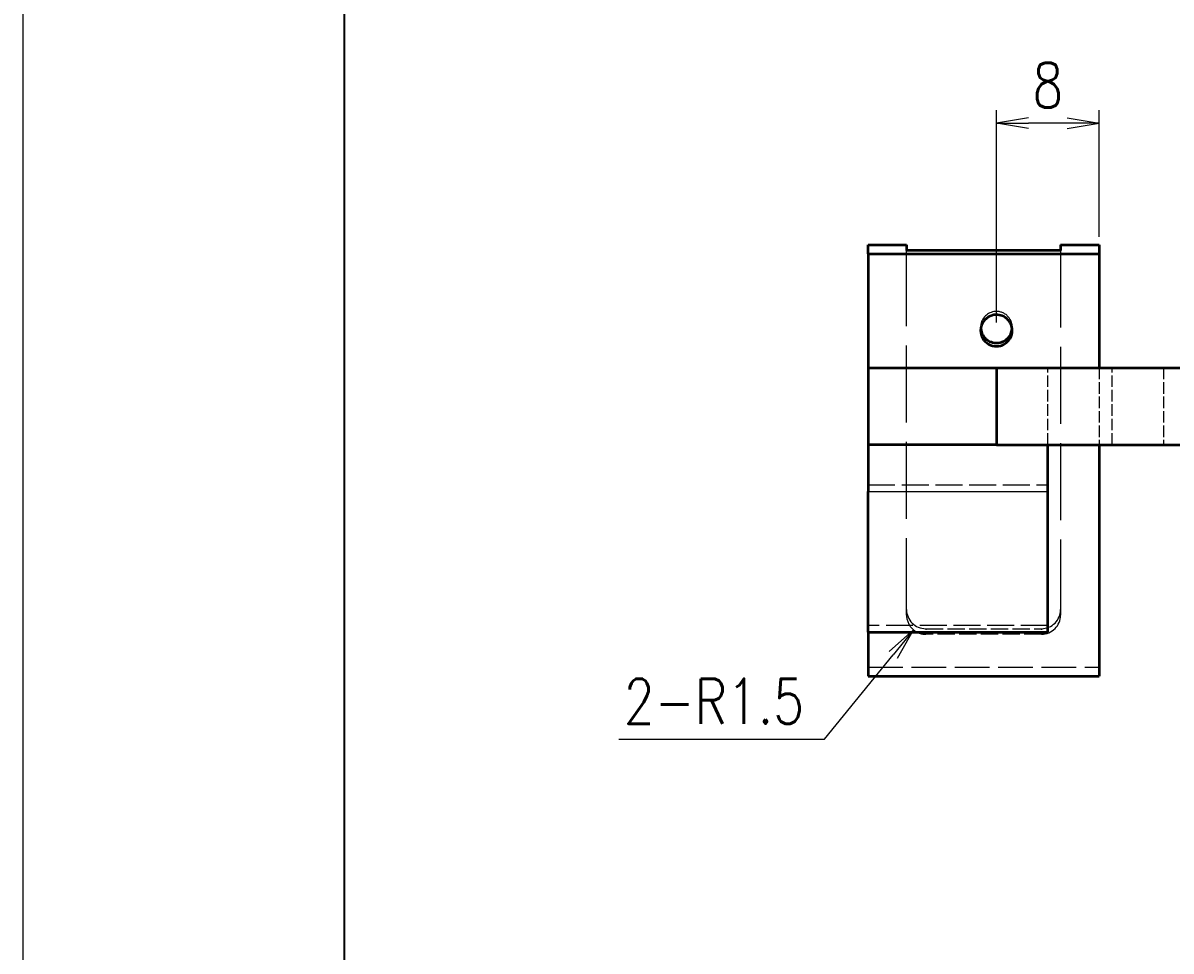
# Model space of a CAD drawing. Header units: millimetres. Extents: x -50270 to 104182, y -50696 to 36415.
# Drawn here: x -48169.9 to -48080.5, y 35456.5 to 35528.7 of the extents above; entities that cross this region are included whole.
import ezdxf

# ---------------------------------------------------------------- set-up
doc = ezdxf.new("R2010")
doc.units = ezdxf.units.MM
doc.header["$LTSCALE"] = 0.5
doc.linetypes.add('AM_ISO02W050x2', pattern=[3.75, 3, -0.75])
doc.linetypes.add('DASHED', pattern=[15, 12, -3])
doc.layers.add('图\\M+19E79\\M+195B6\\M+18E9A', color=7, linetype='Continuous')
for name, color, linetype, lineweight in [('图框', 7, 'Continuous', 18), ('标注线', 3, 'Continuous', 18), ('虚线', 1, 'AM_ISO02W050x2', 18)]:
    doc.layers.add(name, color=color, linetype=linetype, lineweight=lineweight)
doc.layers.add('打印-禁用', color=7, linetype='Continuous', lineweight=15, plot=False)
doc.styles.add('DIM', font='romans.shx', dxfattribs={"width": 0.8, "bigfont": 'bigfont.shx'})
doc.dimstyles.new('DEH 1-1$0', dxfattribs={"dimtxt": 3.5, "dimasz": 2.5, "dimexe": 1, "dimexo": 0.625, "dimgap": 1.2, "dimtad": 1, "dimzin": 9, "dimdsep": 46, "dimtxsty": 'DIM', "dimblk": 'OPEN', "dimcen": 0, "dimclrd": 8, "dimclre": 8, "dimclrt": 2, "dimazin": 2, "dimtfac": 0.5, "dimtmove": 0, "dimatfit": 3, "dimldrblk": 'OPEN', "dimfxl": 0, "dimtolj": 2, "dimlwd": 18, "dimlwe": 18, "dimarcsym": 0})
doc.dimstyles.new('DEH 1-1$4', dxfattribs={"dimtxt": 3.5, "dimasz": 2.5, "dimexe": 1, "dimexo": 0.625, "dimgap": 1.2, "dimtad": 1, "dimtoh": 1, "dimdsep": 46, "dimtxsty": 'DIM', "dimblk": 'OPEN', "dimcen": 0, "dimclrd": 8, "dimclre": 8, "dimclrt": 2, "dimazin": 2, "dimtfac": 0.5, "dimtofl": 0, "dimtmove": 0, "dimatfit": 3, "dimldrblk": 'OPEN', "dimfxl": 0, "dimtolj": 2, "dimlwd": 18, "dimlwe": 18, "dimarcsym": 0})

# ---------------------------------------------------------------- blocks, each defined once
blk = doc.blocks.new('GZDEH零件A4图框V01版')
at = {"layer": '图\\M+19E79\\M+195B6\\M+18E9A', "linetype": 'Continuous'}
blk.add_line((25, 292), (25, 13.5), dxfattribs=at)
at = {"layer": '打印-禁用', "linetype": 'Continuous'}
blk.add_line((0, 297), (0, 0), dxfattribs=at)
blk = doc.blocks.new('DEH A4')
at = {"layer": '图框'}
blk.add_blockref('GZDEH零件A4图框V01版', (0, 0), dxfattribs=at)
blk = doc.blocks.new('_Open')
at = {"color": 0, "linetype": 'ByBlock', "lineweight": -2}
for p, q in [((-1, 0.167), (0, 0)), ((-1, -0.167), (0, 0)), ((0, 0), (-1, 0))]:
    blk.add_line(p, q, dxfattribs=at)
blk = doc.blocks.new('*D106')
at = {"layer": 'Defpoints', "color": 0, "transparency": 16777216}
for p in [(-48099.626, 35482.642), (-48100.576, 35481.481)]:
    blk.add_point(p, dxfattribs=at)
at = {"layer": '标注线', "color": 8, "lineweight": 18, "transparency": 16777216}
for p, q in [((-48107.527, 35472.985), (-48102.159, 35479.546)), ((-48123.527, 35472.985), (-48107.527, 35472.985))]:
    blk.add_line(p, q, dxfattribs=at)
at = {"layer": '标注线', "color": 8, "lineweight": 18, "transparency": 16777216, "xscale": 2.5, "yscale": 2.5, "zscale": 2.5, "rotation": 50.7121040761665}
blk.add_blockref('_Open', (-48100.576, 35481.481), dxfattribs=at)
at = {"layer": '标注线', "color": 2, "transparency": 16777216, "insert": (-48116.127, 35475.935), "char_height": 3.5, "attachment_point": 5, "style": 'DIM'}
blk.add_mtext('\\A2;{\\Fromans,bigfont|c134;2-R1.5}', dxfattribs=at)
blk = doc.blocks.new('*D108')
at = {"layer": 'Defpoints', "color": 0, "transparency": 16777216}
for p in [(-48094.126, 35520.945), (-48086.126, 35511.469), (-48094.126, 35504.795)]:
    blk.add_point(p, dxfattribs=at)
at = {"layer": '标注线', "color": 8, "lineweight": 18, "transparency": 16777216}
for p, q in [((-48094.126, 35505.42), (-48094.126, 35521.945)), ((-48086.126, 35512.094), (-48086.126, 35521.945)), ((-48088.626, 35520.945), (-48091.626, 35520.945))]:
    blk.add_line(p, q, dxfattribs=at)
at = {"layer": '标注线', "color": 8, "lineweight": 18, "transparency": 16777216, "xscale": 2.5, "yscale": 2.5, "zscale": 2.5, "rotation": 180}
blk.add_blockref('_Open', (-48094.126, 35520.945), dxfattribs=at)
at = {"layer": '标注线', "color": 8, "lineweight": 18, "transparency": 16777216, "xscale": 2.5, "yscale": 2.5, "zscale": 2.5}
blk.add_blockref('_Open', (-48086.126, 35520.945), dxfattribs=at)
at = {"layer": '标注线', "color": 2, "transparency": 16777216, "insert": (-48090.126, 35523.895), "char_height": 3.5, "attachment_point": 5, "style": 'DIM'}
blk.add_mtext('\\A2;8', dxfattribs=at)

msp = doc.modelspace()

# ---------------------------------------------------------------- linework, layer by layer
at = {"lineweight": 35, "ltscale": 0.017429}
for p, q in [((-48104.126, 35510.772), (-48104.126, 35511.469)), ((-48086.126, 35511.469), (-48086.126, 35510.772))]:
    msp.add_line(p, q, dxfattribs=at)
at = {"lineweight": 35, "ltscale": 0.075}
for p, q in [((-48104.126, 35511.469), (-48101.126, 35511.469)), ((-48089.126, 35511.469), (-48086.126, 35511.469))]:
    msp.add_line(p, q, dxfattribs=at)
at = {"lineweight": 35, "ltscale": 0.010895}
for p, q in [((-48101.126, 35511.469), (-48101.126, 35511.033)), ((-48089.126, 35511.469), (-48089.126, 35511.033))]:
    msp.add_line(p, q, dxfattribs=at)
at = {"lineweight": 35, "ltscale": 0.221735}
for p, q in [((-48104.126, 35510.772), (-48104.126, 35501.903)), ((-48086.126, 35510.772), (-48086.126, 35501.903))]:
    msp.add_line(p, q, dxfattribs=at)
at = {"lineweight": 35, "ltscale": 0.45}
for p, q in [((-48104.126, 35510.772), (-48086.126, 35510.772)), ((-48104.126, 35477.898), (-48086.126, 35477.898))]:
    msp.add_line(p, q, dxfattribs=at)
at = {"lineweight": 35, "ltscale": 0.3}
msp.add_line((-48089.126, 35511.033), (-48101.126, 35511.033), dxfattribs=at)
at = {"lineweight": 35, "ltscale": 0.15}
for p, q in [((-48104.126, 35501.903), (-48104.126, 35495.903)), ((-48094.126, 35501.903), (-48094.126, 35495.903))]:
    msp.add_line(p, q, dxfattribs=at)
at = {"lineweight": 35, "ltscale": 0.25}
for p, q in [((-48104.126, 35501.903), (-48094.126, 35501.903)), ((-48094.126, 35495.903), (-48104.126, 35495.903))]:
    msp.add_line(p, q, dxfattribs=at)
at = {"lineweight": 35}
for p, q in [((-48094.126, 35501.903), (-48052.126, 35501.903)), ((-48094.126, 35495.903), (-48052.126, 35495.903))]:
    msp.add_line(p, q, dxfattribs=at)
at = {"lineweight": 35, "ltscale": 0.091284}
for p, q in [((-48104.126, 35495.903), (-48104.126, 35492.251)), ((-48090.126, 35492.251), (-48090.126, 35495.903))]:
    msp.add_line(p, q, dxfattribs=at)
at = {"lineweight": 35, "ltscale": 0.450128}
msp.add_line((-48086.126, 35495.903), (-48086.126, 35477.898), dxfattribs=at)
at = {"lineweight": 35, "ltscale": 0.273724}
for p, q in [((-48104.126, 35481.302), (-48104.126, 35492.251)), ((-48090.126, 35481.302), (-48090.126, 35492.251))]:
    msp.add_line(p, q, dxfattribs=at)
at = {"lineweight": 13, "ltscale": 0.35}
msp.add_line((-48104.126, 35492.251), (-48090.126, 35492.251), dxfattribs=at)
at = {"lineweight": 35, "ltscale": 0.35}
msp.add_line((-48104.126, 35481.302), (-48090.126, 35481.302), dxfattribs=at)
at = {"lineweight": 35, "ltscale": 0.085117}
msp.add_line((-48104.126, 35481.302), (-48104.126, 35477.898), dxfattribs=at)
at = {"lineweight": 35}
msp.add_arc((-48094.123, 35505.059), 1.227, 278.89055, 353.75862, dxfattribs=at)
for centre, major_axis, start_param, end_param in [((-48094.126, 35504.795), (-1.229, 0), 4.86979, 6.283307), ((-48094.126, 35504.795), (-1.229, 0), 3.141714, 4.86979), ((-48094.126, 35505.056), (1.229, 0), 3.248533, 4.86979), ((-48094.126, 35504.795), (-1.229, 0), 0.000121, 3.141714)]:
    msp.add_ellipse(centre, major_axis=major_axis, ratio=0.996195, start_param=start_param, end_param=end_param, dxfattribs=at)
at = {"layer": '虚线', "linetype": 'DASHED', "lineweight": 13}
for p, q in [((-48101.126, 35482.642), (-48101.126, 35511.033)), ((-48089.126, 35511.033), (-48089.126, 35482.642)), ((-48104.126, 35501.903), (-48104.126, 35481.302))]:
    msp.add_line(p, q, dxfattribs=at)
at = {"layer": '虚线', "linetype": 'DASHED', "lineweight": 13, "ltscale": 0.006537}
for p, q in [((-48095.356, 35505.056), (-48095.356, 35504.795)), ((-48092.897, 35505.056), (-48092.897, 35504.795))]:
    msp.add_line(p, q, dxfattribs=at)
at = {"layer": '虚线', "linetype": 'DASHED', "lineweight": 13, "ltscale": 0.15}
for p, q in [((-48090.126, 35495.903), (-48090.126, 35501.903)), ((-48086.126, 35501.903), (-48086.126, 35495.903)), ((-48085.126, 35495.903), (-48085.126, 35501.903)), ((-48081.126, 35501.903), (-48081.126, 35495.903))]:
    msp.add_line(p, q, dxfattribs=at)
at = {"layer": '虚线', "linetype": 'DASHED', "lineweight": 13, "ltscale": 0.35}
for p, q in [((-48104.126, 35492.774), (-48090.126, 35492.774)), ((-48090.126, 35481.825), (-48104.126, 35481.825))]:
    msp.add_line(p, q, dxfattribs=at)
at = {"layer": '虚线', "linetype": 'DASHED', "lineweight": 13, "ltscale": 0.225}
for p, q in [((-48099.626, 35481.583), (-48090.626, 35481.583)), ((-48090.626, 35481.148), (-48099.626, 35481.148))]:
    msp.add_line(p, q, dxfattribs=at)
at = {"layer": '虚线', "linetype": 'DASHED', "lineweight": 13, "ltscale": 0.010892}
for p, q in [((-48099.626, 35481.583), (-48099.626, 35481.148)), ((-48090.626, 35481.583), (-48090.626, 35481.148))]:
    msp.add_line(p, q, dxfattribs=at)
at = {"layer": '虚线', "linetype": 'DASHED', "lineweight": 13, "ltscale": 0.45}
msp.add_line((-48104.126, 35478.595), (-48086.126, 35478.595), dxfattribs=at)
at = {"layer": '虚线', "linetype": 'DASHED', "lineweight": 13}
for centre, radius, start, end in [((-48094.124, 35505.053), 1.228, 0.16121, 99.11827), ((-48094.117, 35505.056), 1.22, 353.85076, 0.00765)]:
    msp.add_arc(centre, radius, start, end, dxfattribs=at)
for centre, major_axis, start_param, end_param in [((-48094.126, 35505.056), (1.229, 0), 1.728197, 3.141714), ((-48094.126, 35505.056), (1.229, 0), 3.141714, 3.248533), ((-48099.626, 35483.078), (-1.5, 0), 6.283173, 7.853969), ((-48099.626, 35482.642), (1.5, 0), 3.14158, 4.712377), ((-48090.626, 35483.078), (-1.5, 0), 1.570784, 3.14158), ((-48090.626, 35482.642), (1.5, 0), 4.712377, 6.283173)]:
    msp.add_ellipse(centre, major_axis=major_axis, ratio=0.996195, start_param=start_param, end_param=end_param, dxfattribs=at)

# ---------------------------------------------------------------- block references
at = {"layer": '图框'}
msp.add_blockref('DEH A4', (-48169.933, 35369.626), dxfattribs=at)

# ---------------------------------------------------------------- dimensions: what is measured, and where the dimension line sits
at = {"layer": '标注线'}
dim = msp.add_linear_dim(base=(-48094.126, 35520.945), p1=(-48086.126, 35511.469), p2=(-48094.126, 35504.795), dimstyle='DEH 1-1$0', dxfattribs=at)
dim.commit()
dim.dimension.update_dxf_attribs({"geometry": '*D108', "text_midpoint": (-48090.126, 35523.895)})
dim = msp.add_radius_dim(center=(-48099.626, 35482.642), mpoint=(-48100.576, 35481.481), text='{\\Fromans,bigfont|c134;2-<>}', dimstyle='DEH 1-1$4', dxfattribs=at)
dim.commit()
dim.dimension.update_dxf_attribs({"geometry": '*D106', "text_midpoint": (-48116.127, 35472.985), "dimtype": 164})

doc.saveas('drawing.dxf')
